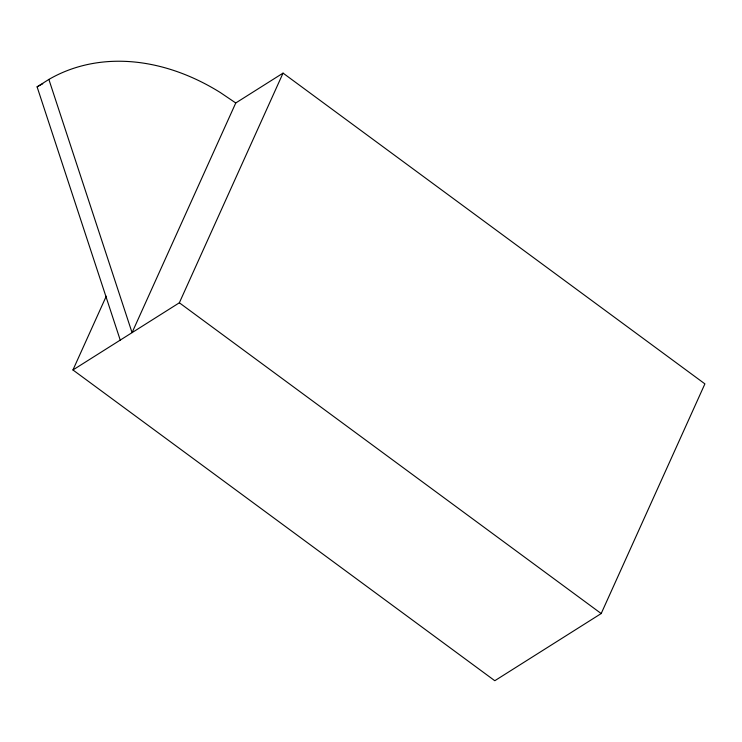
<?xml version="1.0" encoding="UTF-8"?>
<svg xmlns="http://www.w3.org/2000/svg" width="742" height="742" viewBox="0 0 742 742"><rect width="100%" height="100%" fill="white"/><g stroke="black" fill="none" stroke-linecap="round" stroke-linejoin="round"><path stroke-width="1.11" d="M120.241 340.105L37.1 86.86L48.87 79.431L132.057 332.648L235.761 102.971L283.054 73.115L704.9 383.874L601.196 613.551L494.803 680.72L72.948 369.961L106.254 296.206M72.948 369.961L179.351 302.792L283.054 73.115M235.761 102.971L220.365 92.564A218.946 168.49 57.7 0 0 48.87 79.431M179.351 302.792L601.196 613.551M37.1 86.86A218.946 168.49 57.7 0 1 42.758 83.763"/></g></svg>
